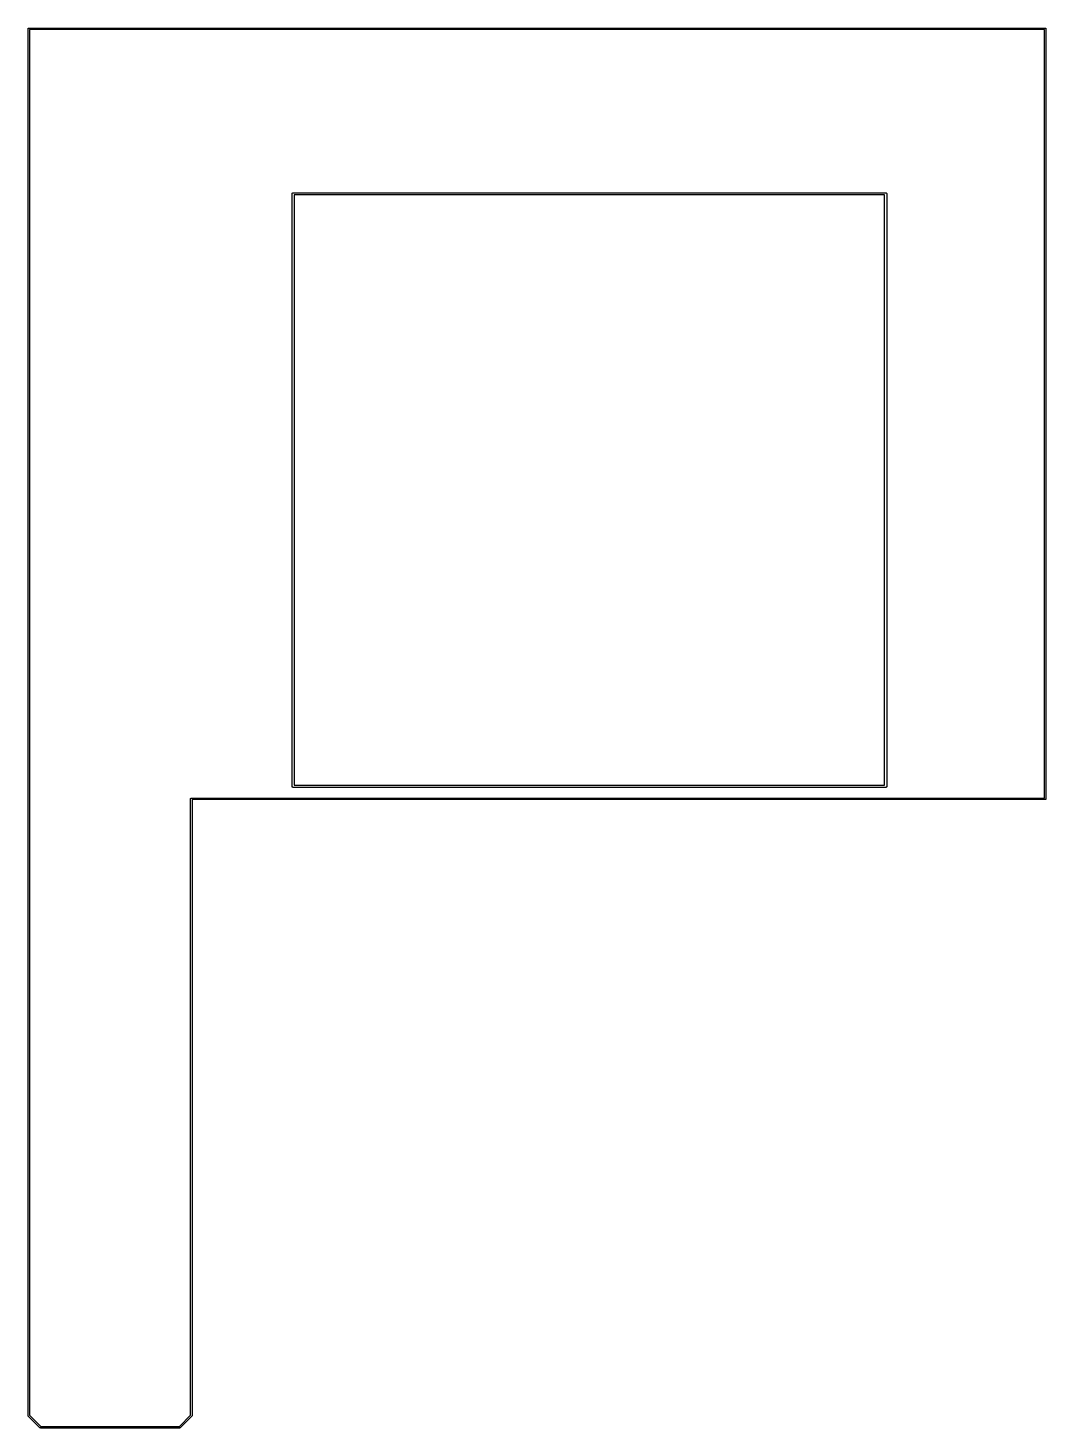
# Model space of a CAD drawing. Extents: x 40.4 to 110.2, y -117.8 to -21.7.
import ezdxf

# ---------------------------------------------------------------- set-up
doc = ezdxf.new("R2010")
doc.units = 0
doc.header["$MEASUREMENT"] = 0
doc.layers.add('BLACK', color=7, linetype='CONTINUOUS')

msp = doc.modelspace()

# ---------------------------------------------------------------- linework, layer by layer
at = {"layer": 'Black'}
for p, q in [((40.3868, -21.7678), (40.3876, -21.7635)), ((40.3868, -74.5998), (40.3868, -21.7678)), ((40.3876, -21.7591), (40.3891, -21.755)), ((40.3876, -21.7635), (40.3876, -21.7591)), ((40.3891, -21.755), (40.3898, -21.7507)), ((40.3898, -21.7507), (40.392, -21.7469)), ((40.392, -21.7469), (40.3935, -21.7428)), ((40.3935, -21.7428), (40.3963, -21.7394)), ((40.3963, -21.7394), (40.3985, -21.7357)), ((40.3985, -21.7357), (40.4018, -21.7328)), ((40.4018, -21.7328), (40.4047, -21.7295)), ((40.4047, -21.7295), (40.4084, -21.7273)), ((40.4084, -21.7273), (40.4118, -21.7245)), ((40.4118, -21.7245), (40.4159, -21.723)), ((40.4159, -21.723), (40.4197, -21.7208)), ((40.4197, -21.7208), (40.424, -21.7201)), ((40.424, -21.7201), (40.4281, -21.7186)), ((40.4281, -21.7186), (40.4325, -21.7186)), ((40.4325, -21.7186), (40.4368, -21.7178)), ((40.4368, -21.7178), (110.16, -21.7178)), ((40.4868, -21.8178), (40.4868, -74.5998)), ((110.11, -21.8178), (40.4868, -21.8178)), ((110.11, -74.5498), (110.11, -21.8178)), ((110.16, -21.7178), (110.164, -21.7186)), ((110.164, -21.7186), (110.168, -21.7186)), ((110.168, -21.7186), (110.173, -21.7201)), ((110.173, -21.7201), (110.177, -21.7208)), ((110.177, -21.7208), (110.181, -21.723)), ((110.181, -21.723), (110.185, -21.7245)), ((110.185, -21.7245), (110.188, -21.7273)), ((110.188, -21.7273), (110.192, -21.7295)), ((110.192, -21.7295), (110.195, -21.7328)), ((110.195, -21.7328), (110.198, -21.7357)), ((110.198, -21.7357), (110.2, -21.7394)), ((110.2, -21.7394), (110.203, -21.7428)), ((110.203, -21.7428), (110.205, -21.7469)), ((110.205, -21.7469), (110.207, -21.7507)), ((110.207, -21.7507), (110.208, -21.755)), ((110.208, -21.755), (110.209, -21.7591)), ((110.209, -21.7591), (110.209, -21.7635)), ((110.209, -21.7635), (110.21, -21.7678)), ((110.21, -21.7678), (110.21, -74.5998)), ((58.4974, -33.0962), (58.4985, -33.0897)), ((58.4974, -73.7362), (58.4974, -33.0962)), ((58.4985, -33.0832), (58.5008, -33.077)), ((58.4985, -33.0897), (58.4985, -33.0832)), ((58.5008, -33.077), (58.5019, -33.0705)), ((58.5019, -33.0705), (58.5052, -33.0649)), ((58.5052, -33.0649), (58.5074, -33.0587)), ((58.5074, -33.0587), (58.5117, -33.0537)), ((58.5117, -33.0537), (58.5149, -33.048)), ((58.5149, -33.048), (58.52, -33.0438)), ((58.52, -33.0438), (58.5242, -33.0387)), ((58.5242, -33.0387), (58.5299, -33.0355)), ((58.5299, -33.0355), (58.5349, -33.0312)), ((58.5349, -33.0312), (58.5411, -33.029)), ((58.5411, -33.029), (58.5467, -33.0257)), ((58.5467, -33.0257), (58.5532, -33.0246)), ((58.5532, -33.0246), (58.5594, -33.0223)), ((58.5594, -33.0223), (58.5659, -33.0223)), ((58.5659, -33.0223), (58.5724, -33.0212)), ((58.5724, -33.0212), (99.2124, -33.0212)), ((58.6474, -33.1712), (58.6474, -73.6612)), ((99.1374, -33.1712), (58.6474, -33.1712)), ((99.1374, -73.6612), (99.1374, -33.1712)), ((99.2124, -33.0212), (99.2189, -33.0223)), ((99.2189, -33.0223), (99.2254, -33.0223)), ((99.2254, -33.0223), (99.2316, -33.0246)), ((99.2316, -33.0246), (99.2381, -33.0257)), ((99.2381, -33.0257), (99.2437, -33.029)), ((99.2437, -33.029), (99.2499, -33.0312)), ((99.2499, -33.0312), (99.2549, -33.0355)), ((99.2549, -33.0355), (99.2606, -33.0387)), ((99.2606, -33.0387), (99.2648, -33.0438)), ((99.2648, -33.0438), (99.2699, -33.048)), ((99.2699, -33.048), (99.2731, -33.0537)), ((99.2731, -33.0537), (99.2774, -33.0587)), ((99.2774, -33.0587), (99.2796, -33.0649)), ((99.2796, -33.0649), (99.2829, -33.0705)), ((99.2829, -33.0705), (99.284, -33.077)), ((99.284, -33.077), (99.2863, -33.0832)), ((99.2863, -33.0832), (99.2863, -33.0897)), ((99.2863, -33.0897), (99.2874, -33.0962)), ((99.2874, -33.0962), (99.2874, -73.7362)), ((58.4985, -73.7427), (58.4974, -73.7362)), ((58.4985, -73.7492), (58.4985, -73.7427)), ((58.5008, -73.7554), (58.4985, -73.7492)), ((58.5019, -73.7619), (58.5008, -73.7554)), ((58.5052, -73.7675), (58.5019, -73.7619)), ((58.5074, -73.7737), (58.5052, -73.7675)), ((58.5117, -73.7787), (58.5074, -73.7737)), ((58.5149, -73.7844), (58.5117, -73.7787)), ((58.52, -73.7886), (58.5149, -73.7844)), ((58.5242, -73.7937), (58.52, -73.7886)), ((58.5299, -73.7969), (58.5242, -73.7937)), ((58.5349, -73.8012), (58.5299, -73.7969)), ((58.5411, -73.8034), (58.5349, -73.8012)), ((58.5467, -73.8067), (58.5411, -73.8034)), ((58.5532, -73.8078), (58.5467, -73.8067)), ((58.5594, -73.8101), (58.5532, -73.8078)), ((58.5659, -73.8101), (58.5594, -73.8101)), ((58.5724, -73.8112), (58.5659, -73.8101)), ((99.2124, -73.8112), (58.5724, -73.8112)), ((58.6474, -73.6612), (99.1374, -73.6612)), ((99.2189, -73.8101), (99.2124, -73.8112)), ((99.2254, -73.8101), (99.2189, -73.8101)), ((99.2316, -73.8078), (99.2254, -73.8101)), ((99.2381, -73.8067), (99.2316, -73.8078)), ((99.2437, -73.8034), (99.2381, -73.8067)), ((99.2499, -73.8012), (99.2437, -73.8034)), ((99.2549, -73.7969), (99.2499, -73.8012)), ((99.2606, -73.7937), (99.2549, -73.7969)), ((99.2648, -73.7886), (99.2606, -73.7937)), ((99.2699, -73.7844), (99.2648, -73.7886)), ((99.2731, -73.7787), (99.2699, -73.7844)), ((99.2774, -73.7737), (99.2731, -73.7787)), ((99.2796, -73.7675), (99.2774, -73.7737)), ((99.2829, -73.7619), (99.2796, -73.7675)), ((99.284, -73.7554), (99.2829, -73.7619)), ((99.2863, -73.7492), (99.284, -73.7554)), ((99.2874, -73.7362), (99.2863, -73.7427)), ((99.2863, -73.7427), (99.2863, -73.7492)), ((40.3868, -116.903), (40.3868, -74.5998)), ((40.4868, -74.5998), (40.4868, -116.883)), ((51.5374, -74.5998), (51.5382, -74.5955)), ((51.5374, -116.883), (51.5374, -74.5998)), ((51.5382, -74.5911), (51.5397, -74.587)), ((51.5382, -74.5955), (51.5382, -74.5911)), ((51.5397, -74.587), (51.5404, -74.5827)), ((51.5404, -74.5827), (51.5426, -74.5789)), ((51.5426, -74.5789), (51.5441, -74.5748)), ((51.5441, -74.5748), (51.5469, -74.5714)), ((51.5469, -74.5714), (51.5491, -74.5677)), ((51.5491, -74.5677), (51.5524, -74.5648)), ((51.5524, -74.5648), (51.5553, -74.5615)), ((51.5553, -74.5615), (51.559, -74.5593)), ((51.559, -74.5593), (51.5624, -74.5565)), ((51.5624, -74.5565), (51.5665, -74.555)), ((51.5665, -74.555), (51.5703, -74.5528)), ((51.5703, -74.5528), (51.5746, -74.5521)), ((51.5746, -74.5521), (51.5787, -74.5506)), ((51.5787, -74.5506), (51.5831, -74.5506)), ((51.5831, -74.5506), (51.5874, -74.5498)), ((51.5874, -74.5498), (110.11, -74.5498)), ((110.16, -74.6498), (51.6374, -74.6498)), ((51.6374, -74.6498), (51.6374, -116.903)), ((110.164, -74.649), (110.16, -74.6498)), ((110.168, -74.649), (110.164, -74.649)), ((110.173, -74.6475), (110.168, -74.649)), ((110.177, -74.6468), (110.173, -74.6475)), ((110.181, -74.6446), (110.177, -74.6468)), ((110.185, -74.6431), (110.181, -74.6446)), ((110.188, -74.6403), (110.185, -74.6431)), ((110.192, -74.6381), (110.188, -74.6403)), ((110.195, -74.6348), (110.192, -74.6381)), ((110.198, -74.6319), (110.195, -74.6348)), ((110.2, -74.6282), (110.198, -74.6319)), ((110.203, -74.6248), (110.2, -74.6282)), ((110.205, -74.6207), (110.203, -74.6248)), ((110.207, -74.6169), (110.205, -74.6207)), ((110.208, -74.6126), (110.207, -74.6169)), ((110.209, -74.6085), (110.208, -74.6126)), ((110.21, -74.5998), (110.209, -74.6041)), ((110.209, -74.6041), (110.209, -74.6085)), ((40.3872, -116.906), (40.3868, -116.903)), ((40.387, -116.908), (40.3872, -116.906)), ((40.3887, -116.914), (40.387, -116.908)), ((40.3898, -116.921), (40.3887, -116.914)), ((40.3909, -116.923), (40.3898, -116.921)), ((40.3915, -116.925), (40.3909, -116.923)), ((40.3952, -116.93), (40.3915, -116.925)), ((40.3985, -116.936), (40.3952, -116.93)), ((40.4002, -116.937), (40.3985, -116.936)), ((40.4014, -116.939), (40.4002, -116.937)), ((41.2015, -117.739), (40.4014, -116.939)), ((40.4868, -116.883), (41.2576, -117.654)), ((50.7666, -117.654), (51.5374, -116.883)), ((51.6228, -116.939), (50.8227, -117.739)), ((51.624, -116.937), (51.6228, -116.939)), ((51.6257, -116.936), (51.624, -116.937)), ((51.629, -116.93), (51.6257, -116.936)), ((51.6327, -116.925), (51.629, -116.93)), ((51.6333, -116.923), (51.6327, -116.925)), ((51.6344, -116.921), (51.6333, -116.923)), ((51.6355, -116.914), (51.6344, -116.921)), ((51.6372, -116.908), (51.6355, -116.914)), ((51.6374, -116.903), (51.637, -116.906)), ((51.637, -116.906), (51.6372, -116.908)), ((41.2033, -117.74), (41.2015, -117.739)), ((41.2048, -117.742), (41.2033, -117.74)), ((41.2104, -117.745), (41.2048, -117.742)), ((41.2158, -117.749), (41.2104, -117.745)), ((41.2179, -117.749), (41.2158, -117.749)), ((41.2198, -117.751), (41.2179, -117.749)), ((41.2262, -117.752), (41.2198, -117.751)), ((41.2325, -117.753), (41.2262, -117.752)), ((41.2347, -117.753), (41.2325, -117.753)), ((41.2369, -117.754), (41.2347, -117.753)), ((50.7873, -117.754), (41.2369, -117.754)), ((41.2576, -117.654), (50.7666, -117.654)), ((50.7895, -117.753), (50.7873, -117.754)), ((50.7917, -117.753), (50.7895, -117.753)), ((50.798, -117.752), (50.7917, -117.753)), ((50.8044, -117.751), (50.798, -117.752)), ((50.8063, -117.749), (50.8044, -117.751)), ((50.8084, -117.749), (50.8063, -117.749)), ((50.8138, -117.745), (50.8084, -117.749)), ((50.8194, -117.742), (50.8138, -117.745)), ((50.8209, -117.74), (50.8194, -117.742)), ((50.8227, -117.739), (50.8209, -117.74))]:
    msp.add_line(p, q, dxfattribs=at)

doc.saveas('drawing.dxf')
